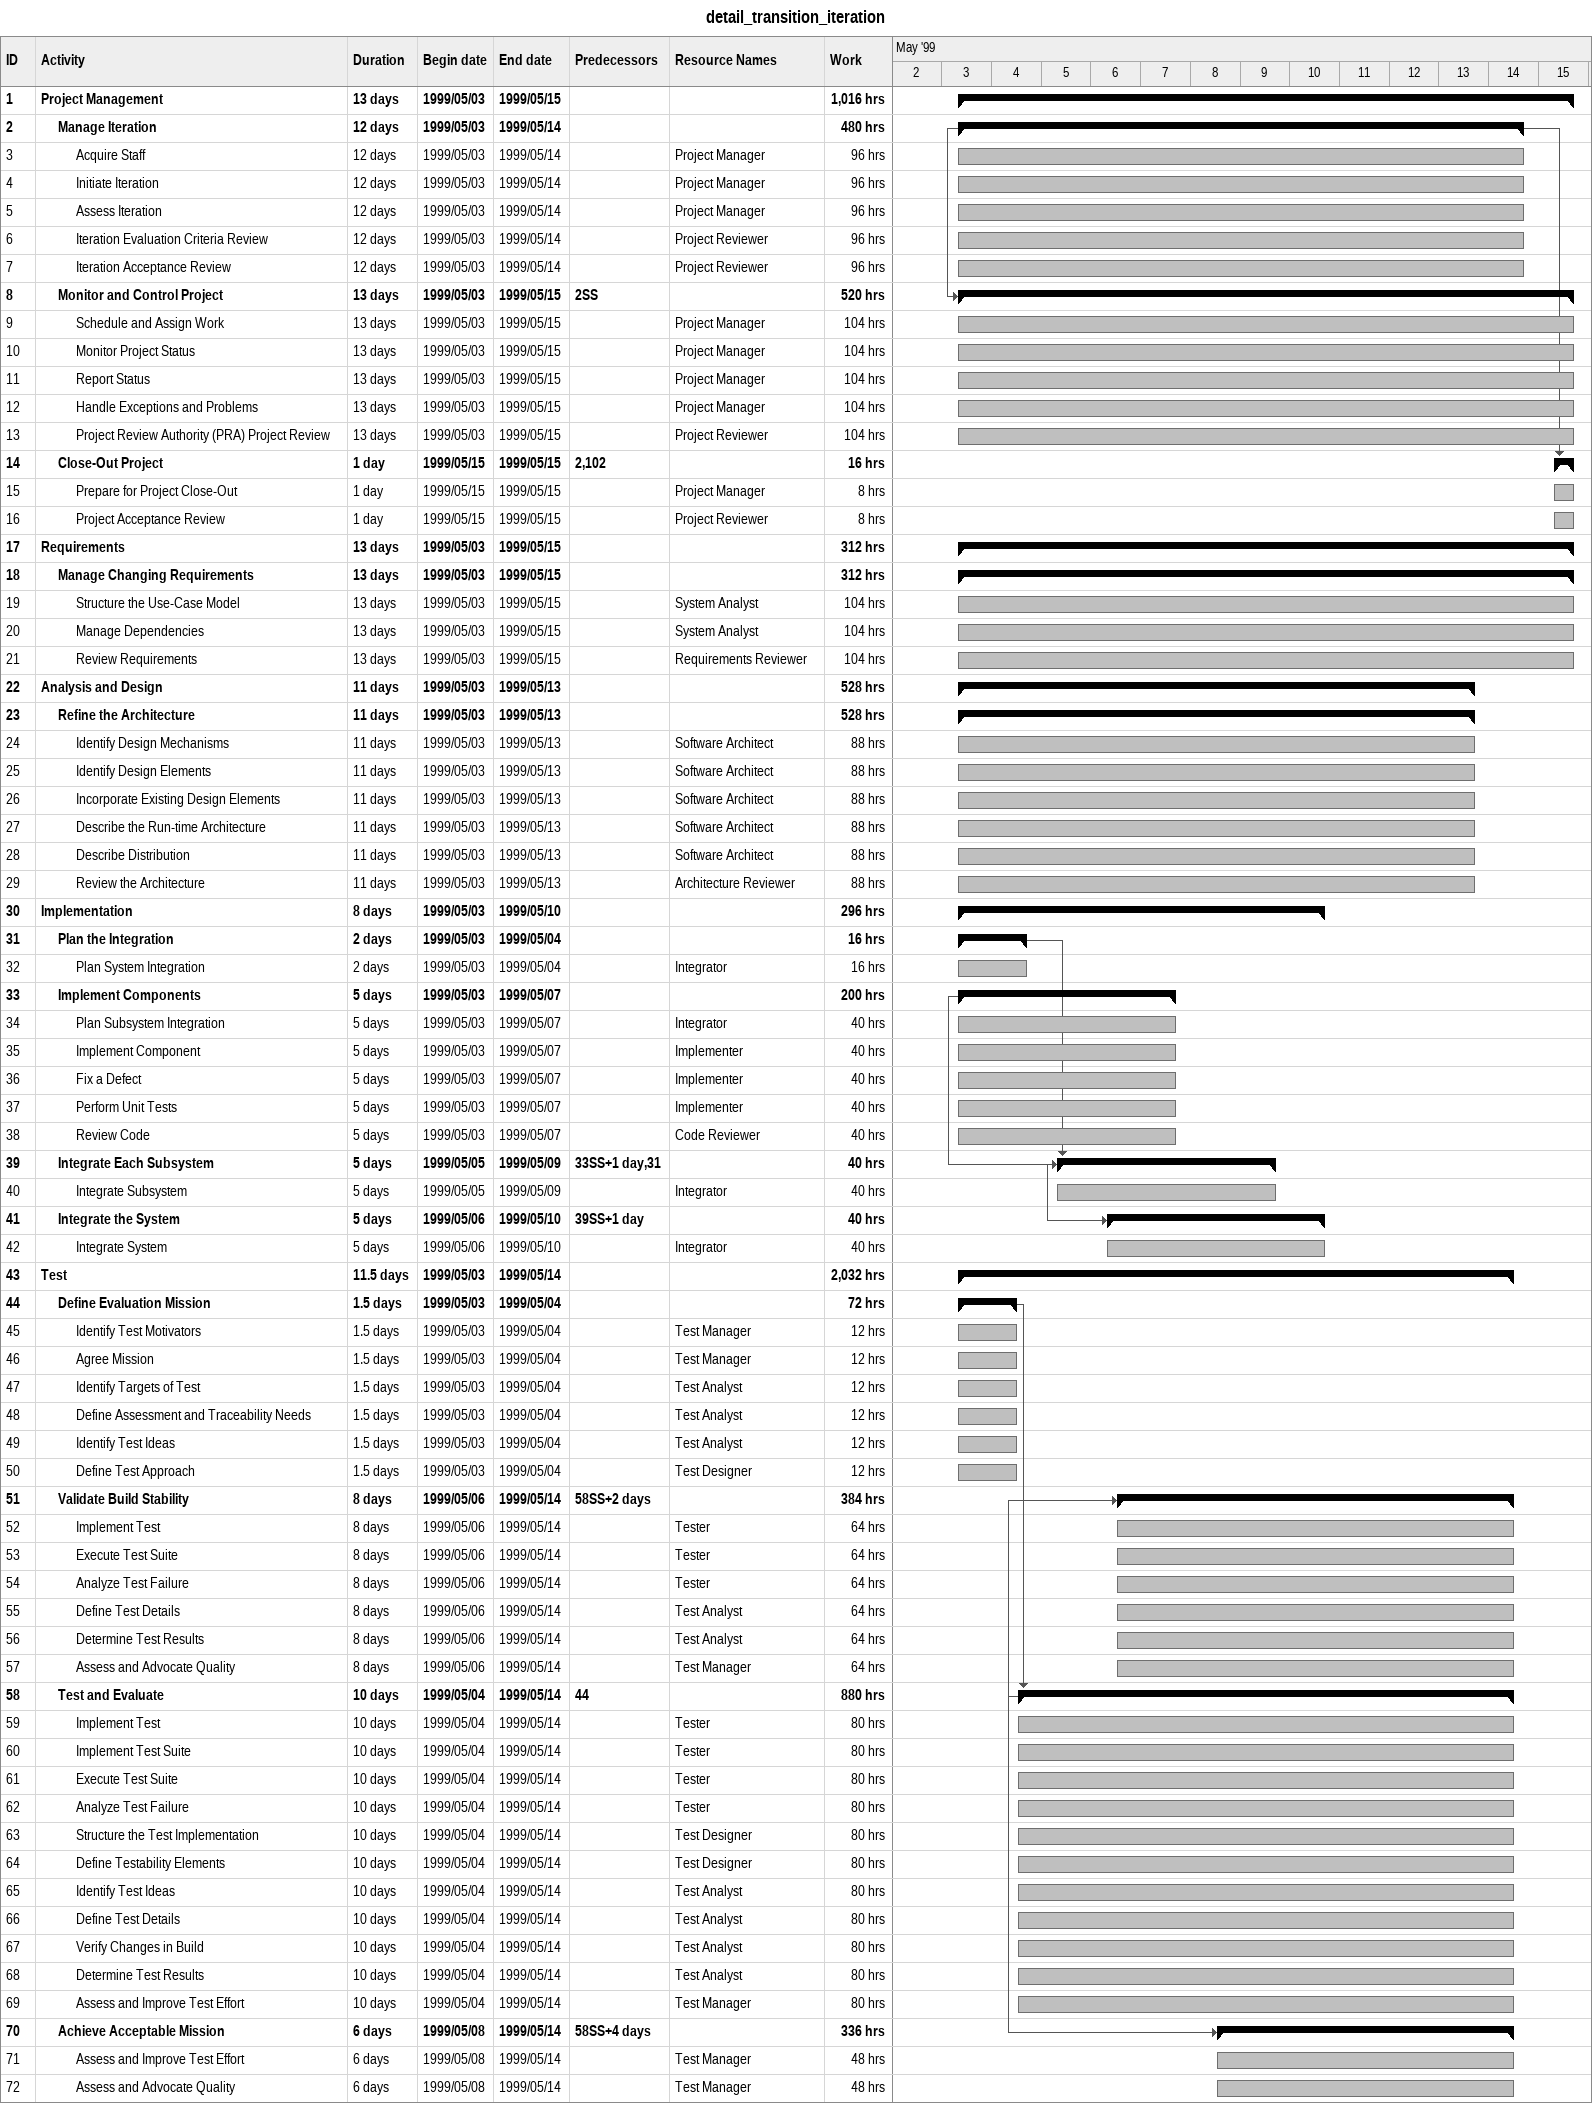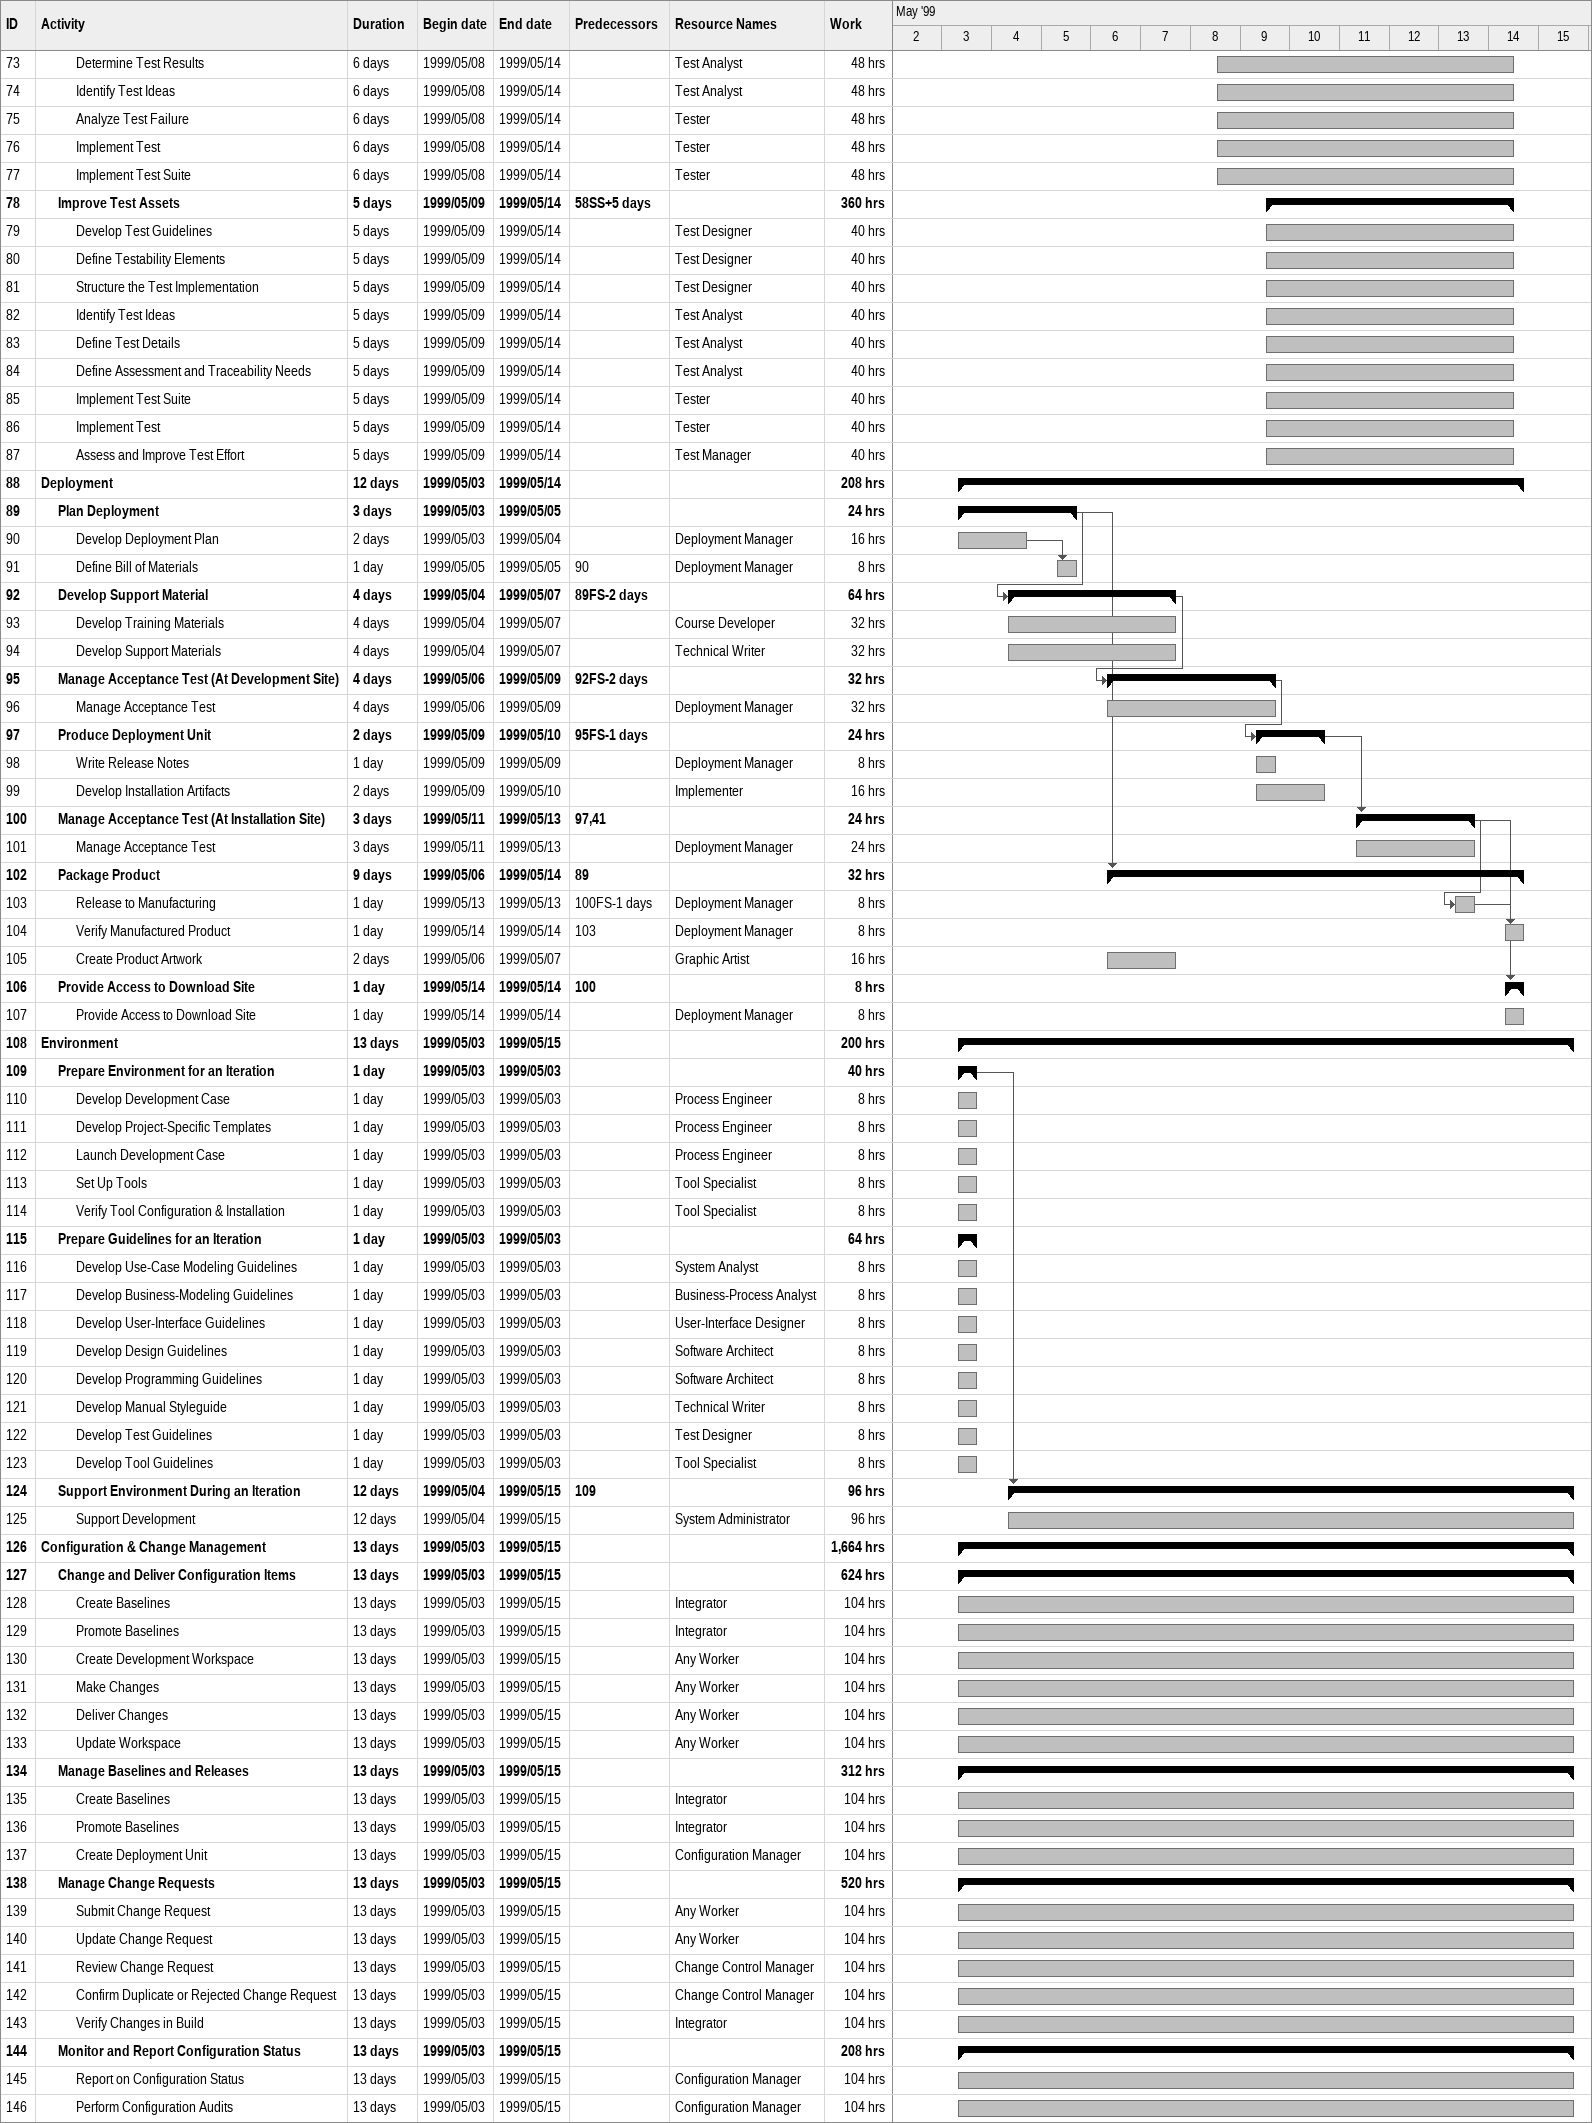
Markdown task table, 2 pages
detail_transition_iteration

| ID | Level | Task | Duration | Start | Finish | Predecessors | Resources | Work (h) |
|---|---|---|---|---|---|---|---|---|
| 1 | 1 | **Project Management** | 13d | 1999-05-03 | 1999-05-15 |  |  | 1016 |
| 2 | 2 | **Manage Iteration** | 12d | 1999-05-03 | 1999-05-14 |  |  | 480 |
| 3 | 3 | Acquire Staff | 12d | 1999-05-03 | 1999-05-14 |  | Project Manager | 96 |
| 4 | 3 | Initiate Iteration | 12d | 1999-05-03 | 1999-05-14 |  | Project Manager | 96 |
| 5 | 3 | Assess Iteration | 12d | 1999-05-03 | 1999-05-14 |  | Project Manager | 96 |
| 6 | 3 | Iteration Evaluation Criteria Review | 12d | 1999-05-03 | 1999-05-14 |  | Project Reviewer | 96 |
| 7 | 3 | Iteration Acceptance Review | 12d | 1999-05-03 | 1999-05-14 |  | Project Reviewer | 96 |
| 8 | 2 | **Monitor and Control Project** | 13d | 1999-05-03 | 1999-05-15 | 2SS |  | 520 |
| 9 | 3 | Schedule and Assign Work | 13d | 1999-05-03 | 1999-05-15 |  | Project Manager | 104 |
| 10 | 3 | Monitor Project Status | 13d | 1999-05-03 | 1999-05-15 |  | Project Manager | 104 |
| 11 | 3 | Report Status | 13d | 1999-05-03 | 1999-05-15 |  | Project Manager | 104 |
| 12 | 3 | Handle Exceptions and Problems | 13d | 1999-05-03 | 1999-05-15 |  | Project Manager | 104 |
| 13 | 3 | Project Review Authority (PRA) Project Review | 13d | 1999-05-03 | 1999-05-15 |  | Project Reviewer | 104 |
| 14 | 2 | **Close-Out Project** | 1d | 1999-05-15 | 1999-05-15 | 2, 102 |  | 16 |
| 15 | 3 | Prepare for Project Close-Out | 1d | 1999-05-15 | 1999-05-15 |  | Project Manager | 8 |
| 16 | 3 | Project Acceptance Review | 1d | 1999-05-15 | 1999-05-15 |  | Project Reviewer | 8 |
| 17 | 1 | **Requirements** | 13d | 1999-05-03 | 1999-05-15 |  |  | 312 |
| 18 | 2 | **Manage Changing Requirements** | 13d | 1999-05-03 | 1999-05-15 |  |  | 312 |
| 19 | 3 | Structure the Use-Case Model | 13d | 1999-05-03 | 1999-05-15 |  | System Analyst | 104 |
| 20 | 3 | Manage Dependencies | 13d | 1999-05-03 | 1999-05-15 |  | System Analyst | 104 |
| 21 | 3 | Review Requirements | 13d | 1999-05-03 | 1999-05-15 |  | Requirements Reviewer | 104 |
| 22 | 1 | **Analysis and Design** | 11d | 1999-05-03 | 1999-05-13 |  |  | 528 |
| 23 | 2 | **Refine the Architecture** | 11d | 1999-05-03 | 1999-05-13 |  |  | 528 |
| 24 | 3 | Identify Design Mechanisms | 11d | 1999-05-03 | 1999-05-13 |  | Software Architect | 88 |
| 25 | 3 | Identify Design Elements | 11d | 1999-05-03 | 1999-05-13 |  | Software Architect | 88 |
| 26 | 3 | Incorporate Existing Design Elements | 11d | 1999-05-03 | 1999-05-13 |  | Software Architect | 88 |
| 27 | 3 | Describe the Run-time Architecture | 11d | 1999-05-03 | 1999-05-13 |  | Software Architect | 88 |
| 28 | 3 | Describe Distribution | 11d | 1999-05-03 | 1999-05-13 |  | Software Architect | 88 |
| 29 | 3 | Review the Architecture | 11d | 1999-05-03 | 1999-05-13 |  | Architecture Reviewer | 88 |
| 30 | 1 | **Implementation** | 8d | 1999-05-03 | 1999-05-10 |  |  | 296 |
| 31 | 2 | **Plan the Integration** | 2d | 1999-05-03 | 1999-05-04 |  |  | 16 |
| 32 | 3 | Plan System Integration | 2d | 1999-05-03 | 1999-05-04 |  | Integrator | 16 |
| 33 | 2 | **Implement Components** | 5d | 1999-05-03 | 1999-05-07 |  |  | 200 |
| 34 | 3 | Plan Subsystem Integration | 5d | 1999-05-03 | 1999-05-07 |  | Integrator | 40 |
| 35 | 3 | Implement Component | 5d | 1999-05-03 | 1999-05-07 |  | Implementer | 40 |
| 36 | 3 | Fix a Defect | 5d | 1999-05-03 | 1999-05-07 |  | Implementer | 40 |
| 37 | 3 | Perform Unit Tests | 5d | 1999-05-03 | 1999-05-07 |  | Implementer | 40 |
| 38 | 3 | Review Code | 5d | 1999-05-03 | 1999-05-07 |  | Code Reviewer | 40 |
| 39 | 2 | **Integrate Each Subsystem** | 5d | 1999-05-05 | 1999-05-09 | 33SS+1d, 31 |  | 40 |
| 40 | 3 | Integrate Subsystem | 5d | 1999-05-05 | 1999-05-09 |  | Integrator | 40 |
| 41 | 2 | **Integrate the System** | 5d | 1999-05-06 | 1999-05-10 | 39SS+1d |  | 40 |
| 42 | 3 | Integrate System | 5d | 1999-05-06 | 1999-05-10 |  | Integrator | 40 |
| 43 | 1 | **Test** | 11.5d | 1999-05-03 | 1999-05-14 |  |  | 2032 |
| 44 | 2 | **Define Evaluation Mission** | 1.5d | 1999-05-03 | 1999-05-04 |  |  | 72 |
| 45 | 3 | Identify Test Motivators | 1.5d | 1999-05-03 | 1999-05-04 |  | Test Manager | 12 |
| 46 | 3 | Agree Mission | 1.5d | 1999-05-03 | 1999-05-04 |  | Test Manager | 12 |
| 47 | 3 | Identify Targets of Test | 1.5d | 1999-05-03 | 1999-05-04 |  | Test Analyst | 12 |
| 48 | 3 | Define Assessment and Traceability Needs | 1.5d | 1999-05-03 | 1999-05-04 |  | Test Analyst | 12 |
| 49 | 3 | Identify Test Ideas | 1.5d | 1999-05-03 | 1999-05-04 |  | Test Analyst | 12 |
| 50 | 3 | Define Test Approach | 1.5d | 1999-05-03 | 1999-05-04 |  | Test Designer | 12 |
| 51 | 2 | **Validate Build Stability** | 8d | 1999-05-06 | 1999-05-14 | 58SS+2d |  | 384 |
| 52 | 3 | Implement Test | 8d | 1999-05-06 | 1999-05-14 |  | Tester | 64 |
| 53 | 3 | Execute Test Suite | 8d | 1999-05-06 | 1999-05-14 |  | Tester | 64 |
| 54 | 3 | Analyze Test Failure | 8d | 1999-05-06 | 1999-05-14 |  | Tester | 64 |
| 55 | 3 | Define Test Details | 8d | 1999-05-06 | 1999-05-14 |  | Test Analyst | 64 |
| 56 | 3 | Determine Test Results | 8d | 1999-05-06 | 1999-05-14 |  | Test Analyst | 64 |
| 57 | 3 | Assess and Advocate Quality | 8d | 1999-05-06 | 1999-05-14 |  | Test Manager | 64 |
| 58 | 2 | **Test and Evaluate** | 10d | 1999-05-04 | 1999-05-14 | 44 |  | 880 |
| 59 | 3 | Implement Test | 10d | 1999-05-04 | 1999-05-14 |  | Tester | 80 |
| 60 | 3 | Implement Test Suite | 10d | 1999-05-04 | 1999-05-14 |  | Tester | 80 |
| 61 | 3 | Execute Test Suite | 10d | 1999-05-04 | 1999-05-14 |  | Tester | 80 |
| 62 | 3 | Analyze Test Failure | 10d | 1999-05-04 | 1999-05-14 |  | Tester | 80 |
| 63 | 3 | Structure the Test Implementation | 10d | 1999-05-04 | 1999-05-14 |  | Test Designer | 80 |
| 64 | 3 | Define Testability Elements | 10d | 1999-05-04 | 1999-05-14 |  | Test Designer | 80 |
| 65 | 3 | Identify Test Ideas | 10d | 1999-05-04 | 1999-05-14 |  | Test Analyst | 80 |
| 66 | 3 | Define Test Details | 10d | 1999-05-04 | 1999-05-14 |  | Test Analyst | 80 |
| 67 | 3 | Verify Changes in Build | 10d | 1999-05-04 | 1999-05-14 |  | Test Analyst | 80 |
| 68 | 3 | Determine Test Results | 10d | 1999-05-04 | 1999-05-14 |  | Test Analyst | 80 |
| 69 | 3 | Assess and Improve Test Effort | 10d | 1999-05-04 | 1999-05-14 |  | Test Manager | 80 |
| 70 | 2 | **Achieve Acceptable Mission** | 6d | 1999-05-08 | 1999-05-14 | 58SS+4d |  | 336 |
| 71 | 3 | Assess and Improve Test Effort | 6d | 1999-05-08 | 1999-05-14 |  | Test Manager | 48 |
| 72 | 3 | Assess and Advocate Quality | 6d | 1999-05-08 | 1999-05-14 |  | Test Manager | 48 |
| 73 | 3 | Determine Test Results | 6d | 1999-05-08 | 1999-05-14 |  | Test Analyst | 48 |
| 74 | 3 | Identify Test Ideas | 6d | 1999-05-08 | 1999-05-14 |  | Test Analyst | 48 |
| 75 | 3 | Analyze Test Failure | 6d | 1999-05-08 | 1999-05-14 |  | Tester | 48 |
| 76 | 3 | Implement Test | 6d | 1999-05-08 | 1999-05-14 |  | Tester | 48 |
| 77 | 3 | Implement Test Suite | 6d | 1999-05-08 | 1999-05-14 |  | Tester | 48 |
| 78 | 2 | **Improve Test Assets** | 5d | 1999-05-09 | 1999-05-14 | 58SS+5d |  | 360 |
| 79 | 3 | Develop Test Guidelines | 5d | 1999-05-09 | 1999-05-14 |  | Test Designer | 40 |
| 80 | 3 | Define Testability Elements | 5d | 1999-05-09 | 1999-05-14 |  | Test Designer | 40 |
| 81 | 3 | Structure the Test Implementation | 5d | 1999-05-09 | 1999-05-14 |  | Test Designer | 40 |
| 82 | 3 | Identify Test Ideas | 5d | 1999-05-09 | 1999-05-14 |  | Test Analyst | 40 |
| 83 | 3 | Define Test Details | 5d | 1999-05-09 | 1999-05-14 |  | Test Analyst | 40 |
| 84 | 3 | Define Assessment and Traceability Needs | 5d | 1999-05-09 | 1999-05-14 |  | Test Analyst | 40 |
| 85 | 3 | Implement Test Suite | 5d | 1999-05-09 | 1999-05-14 |  | Tester | 40 |
| 86 | 3 | Implement Test | 5d | 1999-05-09 | 1999-05-14 |  | Tester | 40 |
| 87 | 3 | Assess and Improve Test Effort | 5d | 1999-05-09 | 1999-05-14 |  | Test Manager | 40 |
| 88 | 1 | **Deployment** | 12d | 1999-05-03 | 1999-05-14 |  |  | 208 |
| 89 | 2 | **Plan Deployment** | 3d | 1999-05-03 | 1999-05-05 |  |  | 24 |
| 90 | 3 | Develop Deployment Plan | 2d | 1999-05-03 | 1999-05-04 |  | Deployment Manager | 16 |
| 91 | 3 | Define Bill of Materials | 1d | 1999-05-05 | 1999-05-05 | 90 | Deployment Manager | 8 |
| 92 | 2 | **Develop Support Material** | 4d | 1999-05-04 | 1999-05-07 | 89FS-2d |  | 64 |
| 93 | 3 | Develop Training Materials | 4d | 1999-05-04 | 1999-05-07 |  | Course Developer | 32 |
| 94 | 3 | Develop Support Materials | 4d | 1999-05-04 | 1999-05-07 |  | Technical Writer | 32 |
| 95 | 2 | **Manage Acceptance Test (At Development Site)** | 4d | 1999-05-06 | 1999-05-09 | 92FS-2d |  | 32 |
| 96 | 3 | Manage Acceptance Test | 4d | 1999-05-06 | 1999-05-09 |  | Deployment Manager | 32 |
| 97 | 2 | **Produce Deployment Unit** | 2d | 1999-05-09 | 1999-05-10 | 95FS-1d |  | 24 |
| 98 | 3 | Write Release Notes | 1d | 1999-05-09 | 1999-05-09 |  | Deployment Manager | 8 |
| 99 | 3 | Develop Installation Artifacts | 2d | 1999-05-09 | 1999-05-10 |  | Implementer | 16 |
| 100 | 2 | **Manage Acceptance Test (At Installation Site)** | 3d | 1999-05-11 | 1999-05-13 | 97, 41 |  | 24 |
| 101 | 3 | Manage Acceptance Test | 3d | 1999-05-11 | 1999-05-13 |  | Deployment Manager | 24 |
| 102 | 2 | **Package Product** | 9d | 1999-05-06 | 1999-05-14 | 89 |  | 32 |
| 103 | 3 | Release to Manufacturing | 1d | 1999-05-13 | 1999-05-13 | 100FS-1d | Deployment Manager | 8 |
| 104 | 3 | Verify Manufactured Product | 1d | 1999-05-14 | 1999-05-14 | 103 | Deployment Manager | 8 |
| 105 | 3 | Create Product Artwork | 2d | 1999-05-06 | 1999-05-07 |  | Graphic Artist | 16 |
| 106 | 2 | **Provide Access to Download Site** | 1d | 1999-05-14 | 1999-05-14 | 100 |  | 8 |
| 107 | 3 | Provide Access to Download Site | 1d | 1999-05-14 | 1999-05-14 |  | Deployment Manager | 8 |
| 108 | 1 | **Environment** | 13d | 1999-05-03 | 1999-05-15 |  |  | 200 |
| 109 | 2 | **Prepare Environment for an Iteration** | 1d | 1999-05-03 | 1999-05-03 |  |  | 40 |
| 110 | 3 | Develop Development Case | 1d | 1999-05-03 | 1999-05-03 |  | Process Engineer | 8 |
| 111 | 3 | Develop Project-Specific Templates | 1d | 1999-05-03 | 1999-05-03 |  | Process Engineer | 8 |
| 112 | 3 | Launch Development Case | 1d | 1999-05-03 | 1999-05-03 |  | Process Engineer | 8 |
| 113 | 3 | Set Up Tools | 1d | 1999-05-03 | 1999-05-03 |  | Tool Specialist | 8 |
| 114 | 3 | Verify Tool Configuration & Installation | 1d | 1999-05-03 | 1999-05-03 |  | Tool Specialist | 8 |
| 115 | 2 | **Prepare Guidelines for an Iteration** | 1d | 1999-05-03 | 1999-05-03 |  |  | 64 |
| 116 | 3 | Develop Use-Case Modeling Guidelines | 1d | 1999-05-03 | 1999-05-03 |  | System Analyst | 8 |
| 117 | 3 | Develop Business-Modeling Guidelines | 1d | 1999-05-03 | 1999-05-03 |  | Business-Process Analyst | 8 |
| 118 | 3 | Develop User-Interface Guidelines | 1d | 1999-05-03 | 1999-05-03 |  | User-Interface Designer | 8 |
| 119 | 3 | Develop Design Guidelines | 1d | 1999-05-03 | 1999-05-03 |  | Software Architect | 8 |
| 120 | 3 | Develop Programming Guidelines | 1d | 1999-05-03 | 1999-05-03 |  | Software Architect | 8 |
| 121 | 3 | Develop Manual Styleguide | 1d | 1999-05-03 | 1999-05-03 |  | Technical Writer | 8 |
| 122 | 3 | Develop Test Guidelines | 1d | 1999-05-03 | 1999-05-03 |  | Test Designer | 8 |
| 123 | 3 | Develop Tool Guidelines | 1d | 1999-05-03 | 1999-05-03 |  | Tool Specialist | 8 |
| 124 | 2 | **Support Environment During an Iteration** | 12d | 1999-05-04 | 1999-05-15 | 109 |  | 96 |
| 125 | 3 | Support Development | 12d | 1999-05-04 | 1999-05-15 |  | System Administrator | 96 |
| 126 | 1 | **Configuration & Change Management** | 13d | 1999-05-03 | 1999-05-15 |  |  | 1664 |
| 127 | 2 | **Change and Deliver Configuration Items** | 13d | 1999-05-03 | 1999-05-15 |  |  | 624 |
| 128 | 3 | Create Baselines | 13d | 1999-05-03 | 1999-05-15 |  | Integrator | 104 |
| 129 | 3 | Promote Baselines | 13d | 1999-05-03 | 1999-05-15 |  | Integrator | 104 |
| 130 | 3 | Create Development Workspace | 13d | 1999-05-03 | 1999-05-15 |  | Any Worker | 104 |
| 131 | 3 | Make Changes | 13d | 1999-05-03 | 1999-05-15 |  | Any Worker | 104 |
| 132 | 3 | Deliver Changes | 13d | 1999-05-03 | 1999-05-15 |  | Any Worker | 104 |
| 133 | 3 | Update Workspace | 13d | 1999-05-03 | 1999-05-15 |  | Any Worker | 104 |
| 134 | 2 | **Manage Baselines and Releases** | 13d | 1999-05-03 | 1999-05-15 |  |  | 312 |
| 135 | 3 | Create Baselines | 13d | 1999-05-03 | 1999-05-15 |  | Integrator | 104 |
| 136 | 3 | Promote Baselines | 13d | 1999-05-03 | 1999-05-15 |  | Integrator | 104 |
| 137 | 3 | Create Deployment Unit | 13d | 1999-05-03 | 1999-05-15 |  | Configuration Manager | 104 |
| 138 | 2 | **Manage Change Requests** | 13d | 1999-05-03 | 1999-05-15 |  |  | 520 |
| 139 | 3 | Submit Change Request | 13d | 1999-05-03 | 1999-05-15 |  | Any Worker | 104 |
| 140 | 3 | Update Change Request | 13d | 1999-05-03 | 1999-05-15 |  | Any Worker | 104 |
| 141 | 3 | Review Change Request | 13d | 1999-05-03 | 1999-05-15 |  | Change Control Manager | 104 |
| 142 | 3 | Confirm Duplicate or Rejected Change Request | 13d | 1999-05-03 | 1999-05-15 |  | Change Control Manager | 104 |
| 143 | 3 | Verify Changes in Build | 13d | 1999-05-03 | 1999-05-15 |  | Integrator | 104 |
| 144 | 2 | **Monitor and Report Configuration Status** | 13d | 1999-05-03 | 1999-05-15 |  |  | 208 |
| 145 | 3 | Report on Configuration Status | 13d | 1999-05-03 | 1999-05-15 |  | Configuration Manager | 104 |
| 146 | 3 | Perform Configuration Audits | 13d | 1999-05-03 | 1999-05-15 |  | Configuration Manager | 104 |
